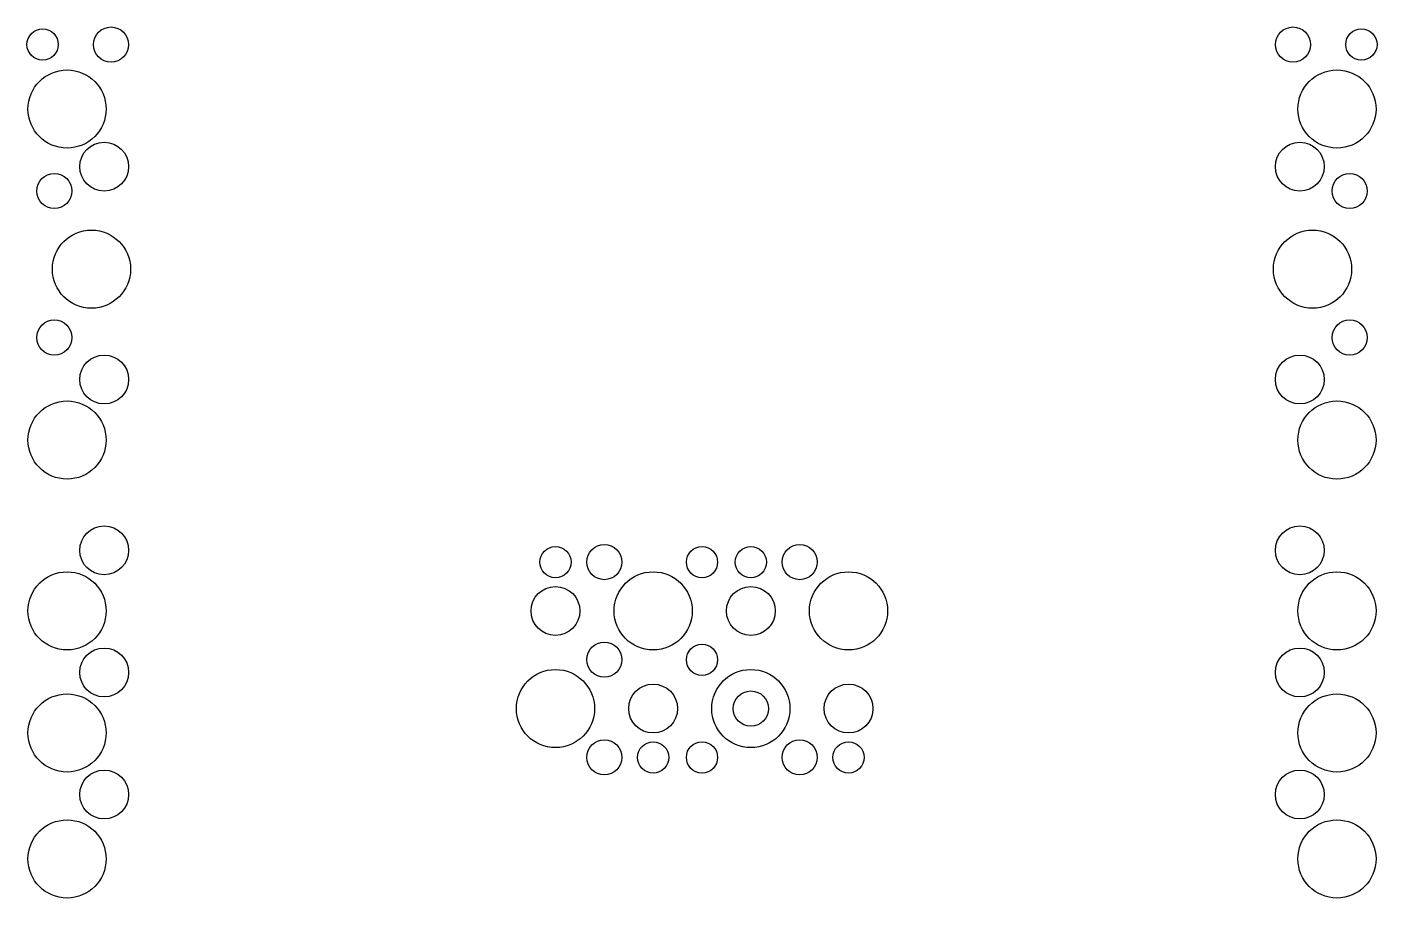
# Model space of a CAD drawing. Extents: x -691 to 691, y -444 to 448.
import ezdxf

# ---------------------------------------------------------------- set-up
doc = ezdxf.new("R2010")
doc.units = 0

msp = doc.modelspace()

# ---------------------------------------------------------------- linework, layer by layer
for centre, radius in [((-675, 430), 16), ((-605, 430), 18), ((605, 430), 18), ((675, 430), 16), ((-650, 364), 40), ((650, 364), 40), ((-612, 305), 25), ((612, 305), 25), ((-663, 280), 18), ((663, 280), 18), ((-625, 200), 40), ((625, 200), 40), ((-663, 130), 18), ((663, 130), 18), ((-612, 87), 25), ((612, 87), 25), ((-650, 25), 40), ((650, 25), 40), ((-612, -88), 25), ((612, -88), 25), ((-100, -100), 18), ((100, -100), 18), ((-150, -100), 16), ((0, -100), 16), ((50, -100), 16), ((-650, -150), 40), ((-50, -150), 40), ((150, -150), 40), ((650, -150), 40), ((-150, -150), 25), ((50, -150), 25), ((-612, -213), 25), ((-100, -200), 18), ((0, -200), 16), ((612, -213), 25), ((-150, -250), 40), ((50, -250), 40), ((-50, -250), 25), ((50, -250), 18), ((150, -250), 25), ((-650, -275), 40), ((650, -275), 40), ((-100, -300), 18), ((-50, -300), 16), ((0, -300), 16), ((100, -300), 18), ((150, -300), 16), ((-612, -338), 25), ((612, -338), 25), ((-650, -404), 40), ((650, -404), 40)]:
    msp.add_circle(centre, radius)

doc.saveas('drawing.dxf')
